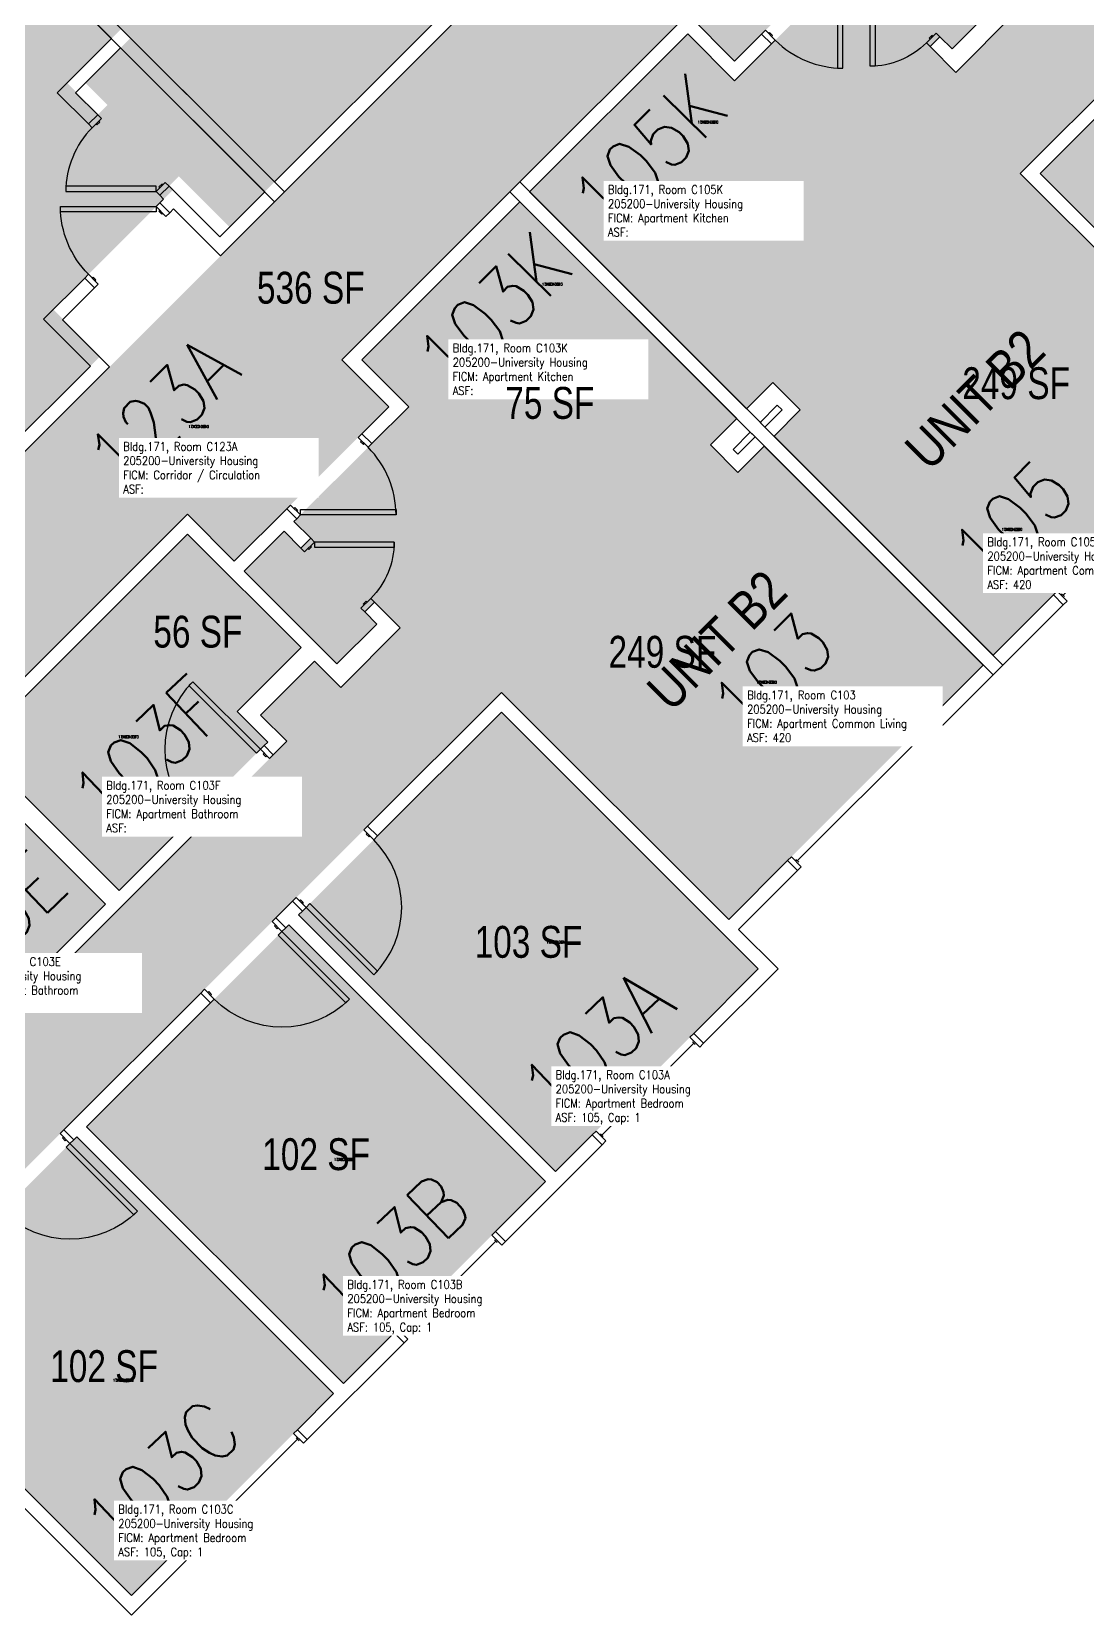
# Model space of a CAD drawing. Header units: inches. Extents: x 56 to 3925, y -1092 to 1472.
# Drawn here: x 771 to 1169, y 138 to 735 of the extents above; entities that cross this region are included whole.
import ezdxf
from ezdxf.enums import TextEntityAlignment as Align

# ---------------------------------------------------------------- set-up
doc = ezdxf.new("R2010")
doc.units = ezdxf.units.IN
doc.header["$LTSCALE"] = 192
doc.header["$MEASUREMENT"] = 0
doc.layers.get('0').update_dxf_attribs({"plot": 0})
for name, color, linetype in [('A-AREA-IDEN', 1, 'Continuous'), ('A-DOOR', 2, 'Continuous'), ('A-GLAZ', 1, 'Continuous'), ('A-IDEN-RNUM', 7, 'Continuous'), ('A-IDEN-SNUM', 4, 'Continuous'), ('A-IDEN-VNUM', 4, 'Continuous'), ('A-WALL', 5, 'Continuous'), ('AREA-TEXT', 3, 'Continuous'), ('Rooms-Category-Color', 7, 'Continuous'), ('Rooms-College-Color', 7, 'Continuous'), ('Rooms-Department-Color', 7, 'Continuous'), ('Rooms-Division-Color', 7, 'Continuous'), ('Rooms-Information', 7, 'Continuous')]:
    doc.layers.add(name, color=color, linetype=linetype)
doc.styles.add('AREA', font='arial.ttf', dxfattribs={"width": 0.75, "height": 12})
doc.styles.add('ROOMSNUMBER', font='txt.shx', dxfattribs={"height": 0.03})
doc.styles.add('ROOMVNUMBER', font='simplex.shx', dxfattribs={"width": 0.85})
doc.styles.get("Standard").update_dxf_attribs({"font": 'ARIALN.TTF'})

msp = doc.modelspace()

# ---------------------------------------------------------------- hatches: boundary and pattern name
h = msp.add_hatch()
h.set_pattern_fill('ANSI31', color=256, style=0)
h.set_pattern_definition([(360, (988.19222, -209.62814), (-3e-14, -0.125), [])])
h.paths.add_polyline_path([(809.66, 437.67), (851.19, 479.2), (844.68, 485.72), (803.15, 444.18)], flags=9)
at = {"layer": 'Rooms-Category-Color', "true_color": 0xadadad}
msp.add_hatch(color=253, dxfattribs=at).paths.add_polyline_path([(569.68, 292.65), (829.92, 552.89), (847.6, 535.21), (905.81, 593.42), (888.13, 611.1), (1018.27, 741.23), (1035.94, 723.55), (1094.16, 781.77), (1076.48, 799.44), (1290.58, 1013.54), (1248.16, 1055.96), (385.23, 193.02), (427.66, 150.59), (448.16, 171.1), (447.71, 171.55), (568.89, 292.74), (569.33, 292.29)])
at = {"layer": 'Rooms-Category-Color', "true_color": 0x728ef3}
for points in [[(1050.78, 582.3), (1110.28, 641.79), (1035.94, 716.13), (1079.17, 759.35), (1085.5, 753.02), (1089.21, 756.73), (1082.88, 763.06), (1097.87, 778.05), (1132.78, 743.14), (1117.79, 728.15), (1113.25, 732.69), (1109.54, 728.98), (1119.21, 719.31), (1141.62, 741.73), (1131.81, 751.54), (1152.14, 771.87), (1161.95, 762.05), (1286.42, 886.53), (1276.61, 896.34), (1296.94, 916.67), (1337.95, 875.66), (1143.5, 681.2), (1229.06, 595.64), (1133.25, 499.83)], [(403.78, 396.86), (678.05, 671.13), (592.49, 756.69), (688.3, 852.5), (805.06, 735.74), (784.67, 715.34), (796.42, 703.59), (799.87, 707.03), (791.56, 715.34), (808.51, 732.29), (862.78, 678.02), (845.83, 661.07), (826.74, 680.16), (823.29, 676.72), (824.71, 675.3), (779.45, 630.05), (797.13, 612.37), (764.46, 579.7), (754.56, 589.6), (749.43, 584.48), (706.75, 627.16), (627.47, 547.87), (622.34, 553), (601.39, 532.05), (611.2, 522.25), (590.6, 501.65), (583.53, 508.72), (458.31, 383.51), (465.38, 376.44), (444.79, 355.85)], [(922.28, 737.52), (830.26, 829.53), (780.67, 779.93), (791.01, 769.59), (781.11, 759.69), (862.78, 678.02)], [(1323.99, 660.87), (1247.62, 584.51), (1150.92, 681.2), (1227.29, 757.57)], [(1018.27, 733.81), (1110.28, 641.79), (1060.68, 592.2), (1050.34, 602.54), (1040.44, 592.64), (958.77, 674.31)], [(895.56, 611.1), (987.57, 519.09), (1037.17, 568.68), (1026.83, 579.03), (1036.73, 588.93), (955.06, 670.6)], [(1047.07, 578.58), (987.57, 519.09), (913.24, 593.42), (870.01, 550.2), (876.34, 543.87), (872.63, 540.16), (866.3, 546.49), (851.31, 531.5), (886.22, 496.58), (901.21, 511.57), (896.67, 516.12), (900.38, 519.83), (910.05, 510.16), (887.64, 487.74), (877.83, 497.55), (857.5, 477.23), (867.31, 467.41), (742.84, 342.94), (733.02, 352.75), (712.7, 332.42), (753.71, 291.41), (948.16, 485.86), (1033.72, 400.3), (1129.53, 496.12)], [(749.92, 465.46), (829.92, 545.46), (872.7, 502.68), (848.66, 478.64), (860.15, 467.15), (804.19, 411.19)], [(968.49, 305.38), (1044.86, 381.74), (948.16, 478.44), (871.79, 402.07)], [(743.1, 350.1), (799.06, 406.06), (744.79, 460.33), (664.79, 380.33), (707.57, 337.55), (731.61, 361.59)], [(888.68, 225.56), (964.78, 301.66), (868.08, 398.36), (791.98, 322.26)], [(884.96, 221.85), (808.86, 145.75), (712.16, 242.44), (788.27, 318.55)]]:
    msp.add_hatch(color=171, dxfattribs=at).paths.add_polyline_path(points)
at = {"layer": 'Rooms-College-Color', "true_color": 0xadadad}
for points in [[(569.68, 292.65), (829.92, 552.89), (847.6, 535.21), (905.81, 593.42), (888.13, 611.1), (1018.27, 741.23), (1035.94, 723.55), (1094.16, 781.77), (1076.48, 799.44), (1290.58, 1013.54), (1248.16, 1055.96), (385.23, 193.02), (427.66, 150.59), (448.16, 171.1), (447.71, 171.55), (568.89, 292.74), (569.33, 292.29)], [(1050.78, 582.3), (1110.28, 641.79), (1035.94, 716.13), (1079.17, 759.35), (1085.5, 753.02), (1089.21, 756.73), (1082.88, 763.06), (1097.87, 778.05), (1132.78, 743.14), (1117.79, 728.15), (1113.25, 732.69), (1109.54, 728.98), (1119.21, 719.31), (1141.62, 741.73), (1131.81, 751.54), (1152.14, 771.87), (1161.95, 762.05), (1286.42, 886.53), (1276.61, 896.34), (1296.94, 916.67), (1337.95, 875.66), (1143.5, 681.2), (1229.06, 595.64), (1133.25, 499.83)], [(403.78, 396.86), (678.05, 671.13), (592.49, 756.69), (688.3, 852.5), (805.06, 735.74), (784.67, 715.34), (796.42, 703.59), (799.87, 707.03), (791.56, 715.34), (808.51, 732.29), (862.78, 678.02), (845.83, 661.07), (826.74, 680.16), (823.29, 676.72), (824.71, 675.3), (779.45, 630.05), (797.13, 612.37), (764.46, 579.7), (754.56, 589.6), (749.43, 584.48), (706.75, 627.16), (627.47, 547.87), (622.34, 553), (601.39, 532.05), (611.2, 522.25), (590.6, 501.65), (583.53, 508.72), (458.31, 383.51), (465.38, 376.44), (444.79, 355.85)], [(922.28, 737.52), (830.26, 829.53), (780.67, 779.93), (791.01, 769.59), (781.11, 759.69), (862.78, 678.02)], [(1323.99, 660.87), (1247.62, 584.51), (1150.92, 681.2), (1227.29, 757.57)], [(1018.27, 733.81), (1110.28, 641.79), (1060.68, 592.2), (1050.34, 602.54), (1040.44, 592.64), (958.77, 674.31)], [(895.56, 611.1), (987.57, 519.09), (1037.17, 568.68), (1026.83, 579.03), (1036.73, 588.93), (955.06, 670.6)], [(1047.07, 578.58), (987.57, 519.09), (913.24, 593.42), (870.01, 550.2), (876.34, 543.87), (872.63, 540.16), (866.3, 546.49), (851.31, 531.5), (886.22, 496.58), (901.21, 511.57), (896.67, 516.12), (900.38, 519.83), (910.05, 510.16), (887.64, 487.74), (877.83, 497.55), (857.5, 477.23), (867.31, 467.41), (742.84, 342.94), (733.02, 352.75), (712.7, 332.42), (753.71, 291.41), (948.16, 485.86), (1033.72, 400.3), (1129.53, 496.12)], [(749.92, 465.46), (829.92, 545.46), (872.7, 502.68), (848.66, 478.64), (860.15, 467.15), (804.19, 411.19)], [(968.49, 305.38), (1044.86, 381.74), (948.16, 478.44), (871.79, 402.07)], [(743.1, 350.1), (799.06, 406.06), (744.79, 460.33), (664.79, 380.33), (707.57, 337.55), (731.61, 361.59)], [(888.68, 225.56), (964.78, 301.66), (868.08, 398.36), (791.98, 322.26)], [(884.96, 221.85), (808.86, 145.75), (712.16, 242.44), (788.27, 318.55)]]:
    msp.add_hatch(color=253, dxfattribs=at).paths.add_polyline_path(points)
at = {"layer": 'Rooms-Department-Color', "true_color": 0xacacac}
msp.add_hatch(color=253, dxfattribs=at).paths.add_polyline_path([(569.68, 292.65), (829.92, 552.89), (847.6, 535.21), (905.81, 593.42), (888.13, 611.1), (1018.27, 741.23), (1035.94, 723.55), (1094.16, 781.77), (1076.48, 799.44), (1290.58, 1013.54), (1248.16, 1055.96), (385.23, 193.02), (427.66, 150.59), (448.16, 171.1), (447.71, 171.55), (568.89, 292.74), (569.33, 292.29)])
at = {"layer": 'Rooms-Department-Color', "true_color": 0x604aed}
for points in [[(1050.78, 582.3), (1110.28, 641.79), (1035.94, 716.13), (1079.17, 759.35), (1085.5, 753.02), (1089.21, 756.73), (1082.88, 763.06), (1097.87, 778.05), (1132.78, 743.14), (1117.79, 728.15), (1113.25, 732.69), (1109.54, 728.98), (1119.21, 719.31), (1141.62, 741.73), (1131.81, 751.54), (1152.14, 771.87), (1161.95, 762.05), (1286.42, 886.53), (1276.61, 896.34), (1296.94, 916.67), (1337.95, 875.66), (1143.5, 681.2), (1229.06, 595.64), (1133.25, 499.83)], [(403.78, 396.86), (678.05, 671.13), (592.49, 756.69), (688.3, 852.5), (805.06, 735.74), (784.67, 715.34), (796.42, 703.59), (799.87, 707.03), (791.56, 715.34), (808.51, 732.29), (862.78, 678.02), (845.83, 661.07), (826.74, 680.16), (823.29, 676.72), (824.71, 675.3), (779.45, 630.05), (797.13, 612.37), (764.46, 579.7), (754.56, 589.6), (749.43, 584.48), (706.75, 627.16), (627.47, 547.87), (622.34, 553), (601.39, 532.05), (611.2, 522.25), (590.6, 501.65), (583.53, 508.72), (458.31, 383.51), (465.38, 376.44), (444.79, 355.85)], [(922.28, 737.52), (830.26, 829.53), (780.67, 779.93), (791.01, 769.59), (781.11, 759.69), (862.78, 678.02)], [(1323.99, 660.87), (1247.62, 584.51), (1150.92, 681.2), (1227.29, 757.57)], [(1018.27, 733.81), (1110.28, 641.79), (1060.68, 592.2), (1050.34, 602.54), (1040.44, 592.64), (958.77, 674.31)], [(895.56, 611.1), (987.57, 519.09), (1037.17, 568.68), (1026.83, 579.03), (1036.73, 588.93), (955.06, 670.6)], [(1047.07, 578.58), (987.57, 519.09), (913.24, 593.42), (870.01, 550.2), (876.34, 543.87), (872.63, 540.16), (866.3, 546.49), (851.31, 531.5), (886.22, 496.58), (901.21, 511.57), (896.67, 516.12), (900.38, 519.83), (910.05, 510.16), (887.64, 487.74), (877.83, 497.55), (857.5, 477.23), (867.31, 467.41), (742.84, 342.94), (733.02, 352.75), (712.7, 332.42), (753.71, 291.41), (948.16, 485.86), (1033.72, 400.3), (1129.53, 496.12)], [(749.92, 465.46), (829.92, 545.46), (872.7, 502.68), (848.66, 478.64), (860.15, 467.15), (804.19, 411.19)], [(968.49, 305.38), (1044.86, 381.74), (948.16, 478.44), (871.79, 402.07)], [(743.1, 350.1), (799.06, 406.06), (744.79, 460.33), (664.79, 380.33), (707.57, 337.55), (731.61, 361.59)], [(888.68, 225.56), (964.78, 301.66), (868.08, 398.36), (791.98, 322.26)], [(884.96, 221.85), (808.86, 145.75), (712.16, 242.44), (788.27, 318.55)]]:
    msp.add_hatch(color=173, dxfattribs=at).paths.add_polyline_path(points)
at = {"layer": 'Rooms-Division-Color', "true_color": 0xadadad}
msp.add_hatch(color=253, dxfattribs=at).paths.add_polyline_path([(569.68, 292.65), (829.92, 552.89), (847.6, 535.21), (905.81, 593.42), (888.13, 611.1), (1018.27, 741.23), (1035.94, 723.55), (1094.16, 781.77), (1076.48, 799.44), (1290.58, 1013.54), (1248.16, 1055.96), (385.23, 193.02), (427.66, 150.59), (448.16, 171.1), (447.71, 171.55), (568.89, 292.74), (569.33, 292.29)])
at = {"layer": 'Rooms-Division-Color', "true_color": 0x604aed}
for points in [[(1050.78, 582.3), (1110.28, 641.79), (1035.94, 716.13), (1079.17, 759.35), (1085.5, 753.02), (1089.21, 756.73), (1082.88, 763.06), (1097.87, 778.05), (1132.78, 743.14), (1117.79, 728.15), (1113.25, 732.69), (1109.54, 728.98), (1119.21, 719.31), (1141.62, 741.73), (1131.81, 751.54), (1152.14, 771.87), (1161.95, 762.05), (1286.42, 886.53), (1276.61, 896.34), (1296.94, 916.67), (1337.95, 875.66), (1143.5, 681.2), (1229.06, 595.64), (1133.25, 499.83)], [(403.78, 396.86), (678.05, 671.13), (592.49, 756.69), (688.3, 852.5), (805.06, 735.74), (784.67, 715.34), (796.42, 703.59), (799.87, 707.03), (791.56, 715.34), (808.51, 732.29), (862.78, 678.02), (845.83, 661.07), (826.74, 680.16), (823.29, 676.72), (824.71, 675.3), (779.45, 630.05), (797.13, 612.37), (764.46, 579.7), (754.56, 589.6), (749.43, 584.48), (706.75, 627.16), (627.47, 547.87), (622.34, 553), (601.39, 532.05), (611.2, 522.25), (590.6, 501.65), (583.53, 508.72), (458.31, 383.51), (465.38, 376.44), (444.79, 355.85)], [(922.28, 737.52), (830.26, 829.53), (780.67, 779.93), (791.01, 769.59), (781.11, 759.69), (862.78, 678.02)], [(1323.99, 660.87), (1247.62, 584.51), (1150.92, 681.2), (1227.29, 757.57)], [(1018.27, 733.81), (1110.28, 641.79), (1060.68, 592.2), (1050.34, 602.54), (1040.44, 592.64), (958.77, 674.31)], [(895.56, 611.1), (987.57, 519.09), (1037.17, 568.68), (1026.83, 579.03), (1036.73, 588.93), (955.06, 670.6)], [(1047.07, 578.58), (987.57, 519.09), (913.24, 593.42), (870.01, 550.2), (876.34, 543.87), (872.63, 540.16), (866.3, 546.49), (851.31, 531.5), (886.22, 496.58), (901.21, 511.57), (896.67, 516.12), (900.38, 519.83), (910.05, 510.16), (887.64, 487.74), (877.83, 497.55), (857.5, 477.23), (867.31, 467.41), (742.84, 342.94), (733.02, 352.75), (712.7, 332.42), (753.71, 291.41), (948.16, 485.86), (1033.72, 400.3), (1129.53, 496.12)], [(749.92, 465.46), (829.92, 545.46), (872.7, 502.68), (848.66, 478.64), (860.15, 467.15), (804.19, 411.19)], [(968.49, 305.38), (1044.86, 381.74), (948.16, 478.44), (871.79, 402.07)], [(743.1, 350.1), (799.06, 406.06), (744.79, 460.33), (664.79, 380.33), (707.57, 337.55), (731.61, 361.59)], [(888.68, 225.56), (964.78, 301.66), (868.08, 398.36), (791.98, 322.26)], [(884.96, 221.85), (808.86, 145.75), (712.16, 242.44), (788.27, 318.55)]]:
    msp.add_hatch(color=173, dxfattribs=at).paths.add_polyline_path(points)

# ---------------------------------------------------------------- linework, layer by layer
at = {"layer": 'A-DOOR'}
for points in [[(1076.7, 756.88), (1074.7, 756.88), (1074.7, 720.88), (1076.7, 720.88)], [(1086.91, 751.61), (1088.91, 751.61), (1088.91, 721.61), (1086.91, 721.61)], [(1047.53, 735.14), (1046.12, 733.73), (1049.83, 730.01), (1051.24, 731.43)], [(1048.77, 733.9), (1049.12, 734.26), (1050.18, 733.2), (1049.83, 732.84)], [(1111.83, 734.11), (1113.25, 732.69), (1109.54, 728.98), (1108.12, 730.39)], [(1110.6, 732.87), (1110.24, 733.22), (1109.18, 732.16), (1109.54, 731.81)], [(797.57, 701.91), (796.16, 703.32), (792.71, 699.87), (794.12, 698.46)], [(796.6, 700.94), (796.95, 700.58), (795.89, 699.52), (795.54, 699.87)], [(818.16, 674.42), (818.16, 676.42), (784.16, 676.42), (784.16, 674.42)], [(821.61, 677.87), (823.03, 676.45), (819.58, 673), (818.16, 674.42)], [(820.64, 676.89), (820.29, 677.25), (819.23, 676.19), (819.58, 675.83)], [(818.15, 668.74), (818.15, 666.74), (782.15, 666.74), (782.15, 668.74)], [(821.86, 665.03), (823.27, 666.45), (819.56, 670.16), (818.15, 668.74)], [(820.62, 666.27), (820.27, 665.91), (819.21, 666.98), (819.56, 667.33)], [(796.4, 639.58), (794.99, 638.16), (791.28, 641.87), (792.69, 643.29)], [(795.16, 640.81), (795.52, 641.17), (794.46, 642.23), (794.1, 641.87)], [(894.22, 581.83), (895.64, 583.25), (899.35, 579.53), (897.94, 578.12)], [(895.46, 580.59), (895.11, 580.24), (896.17, 579.18), (896.52, 579.53)], [(868.77, 556.38), (867.35, 554.96), (871.07, 551.25), (872.48, 552.66)], [(870, 555.14), (870.36, 555.49), (871.42, 554.43), (871.07, 554.08)], [(872.48, 552.66), (872.48, 554.66), (908.48, 554.66), (908.48, 552.66)], [(874.04, 538.74), (872.63, 540.16), (876.34, 543.87), (877.76, 542.46)], [(875.28, 539.98), (875.64, 539.63), (876.7, 540.69), (876.34, 541.04)], [(877.76, 542.46), (877.76, 540.46), (907.76, 540.46), (907.76, 542.46)], [(895.26, 517.53), (896.67, 516.12), (900.38, 519.83), (898.97, 521.24)], [(896.49, 518.77), (896.14, 519.12), (897.2, 520.18), (897.56, 519.83)], [(857.4, 464.4), (855.98, 462.98), (830.53, 488.44), (831.94, 489.85)], [(860.85, 460.95), (862.26, 462.36), (858.81, 465.81), (857.4, 464.4)], [(859.87, 461.92), (859.52, 461.57), (858.46, 462.63), (858.81, 462.98)], [(835.39, 435.49), (833.98, 434.08), (830.53, 437.53), (831.94, 438.94)], [(834.42, 436.47), (834.77, 436.82), (833.71, 437.88), (833.36, 437.53)], [(896.37, 434.07), (897.78, 435.48), (901.49, 431.77), (900.08, 430.36)], [(897.6, 432.83), (897.25, 432.48), (898.31, 431.42), (898.66, 431.77)], [(870.91, 408.61), (869.5, 407.2), (873.21, 403.49), (874.62, 404.9)], [(872.15, 407.38), (872.5, 407.73), (873.56, 406.67), (873.21, 406.31)], [(874.62, 404.9), (876.04, 406.31), (901.49, 380.86), (900.08, 379.44)], [(861.81, 399.51), (863.22, 400.92), (866.93, 397.21), (865.52, 395.8)], [(863.04, 398.27), (862.69, 397.92), (863.75, 396.86), (864.1, 397.21)], [(865.52, 395.8), (864.1, 394.38), (889.56, 368.93), (890.97, 370.34)], [(774.76, 374.86), (776.17, 376.27), (772.72, 379.72), (771.31, 378.31)], [(773.78, 375.83), (773.43, 375.48), (772.37, 376.54), (772.72, 376.89)], [(836.35, 374.05), (834.94, 372.64), (838.65, 368.93), (840.06, 370.34)], [(837.59, 372.82), (837.94, 373.17), (839, 372.11), (838.65, 371.76)], [(781.99, 319.69), (783.41, 321.11), (787.12, 317.4), (785.7, 315.98)], [(783.23, 318.46), (782.88, 318.1), (783.94, 317.04), (784.29, 317.4)], [(785.7, 315.98), (784.29, 314.57), (809.75, 289.11), (811.16, 290.53)]]:
    msp.add_lwpolyline(points, close=True, dxfattribs=at)
for centre, radius, start, end in [((1076.7, 756.88), 36, 225, 270), ((818.16, 674.42), 34, 135, 180), ((872.48, 552.66), 36, 360, 45), ((857.4, 464.4), 36, 135, 225), ((874.62, 404.9), 36, 315, 45)]:
    msp.add_arc(centre, radius, start, end, dxfattribs=at)
at = {"layer": 'A-DOOR', "extrusion": (0, 0, -1)}
for centre, radius, start, end in [((-1086.91, 751.61), 30, 225, 270), ((-818.15, 668.74), 36, 315, 0), ((-877.76, 542.46), 30, 180, 225), ((-865.52, 395.8), 36, 225, 315), ((-785.7, 315.98), 36, 225, 315)]:
    msp.add_arc(centre, radius, start, end, dxfattribs=at)
at = {"layer": 'A-GLAZ'}
for p, q in [((1159.58, 522.45), (1206.96, 569.83)), ((1159.05, 522.98), (1160.11, 521.92)), ((1106.91, 469.78), (1059.54, 422.41)), ((1106.38, 470.31), (1107.44, 469.25)), ((1059.01, 422.94), (1060.07, 421.88)), ((1020.62, 353.79), (985.97, 319.14)), ((1020.09, 354.32), (1021.15, 353.26)), ((985.44, 319.67), (986.5, 318.61)), ((946.04, 279.21), (911.39, 244.56)), ((945.51, 279.74), (946.57, 278.68)), ((910.86, 245.09), (911.92, 244.03)), ((871.42, 204.59), (836.77, 169.95)), ((870.89, 205.12), (871.95, 204.06)), ((836.24, 170.48), (837.3, 169.42))]:
    msp.add_line(p, q, dxfattribs=at)
for points in [[(1161.08, 520.24), (1159.67, 518.83), (1155.96, 522.54), (1157.37, 523.95)], [(1109.12, 468.28), (1110.54, 469.7), (1106.83, 473.41), (1105.41, 471.99)], [(1061.04, 420.2), (1059.63, 418.78), (1055.91, 422.5), (1057.33, 423.91)], [(1022.83, 352.29), (1024.24, 353.7), (1020.53, 357.41), (1019.12, 356)], [(987.47, 316.93), (986.06, 315.52), (982.35, 319.23), (983.76, 320.65)], [(948.25, 277.71), (949.66, 279.12), (945.95, 282.84), (944.54, 281.42)], [(912.89, 242.35), (911.48, 240.94), (907.77, 244.65), (909.18, 246.07)], [(873.63, 203.09), (875.05, 204.51), (871.33, 208.22), (869.92, 206.8)], [(838.28, 167.74), (836.86, 166.32), (833.15, 170.03), (834.56, 171.45)]]:
    msp.add_lwpolyline(points, close=True, dxfattribs=at)
at = {"layer": 'A-WALL'}
for p, q in [((866.49, 674.31), (684.59, 856.21)), ((862.78, 670.6), (680.88, 852.5)), ((684.59, 848.79), (801.35, 732.03)), ((781.11, 759.69), (862.78, 678.02)), ((1018.27, 741.23), (951.34, 674.31)), ((1035.94, 723.55), (1018.27, 741.23)), ((1132.78, 743.14), (1117.79, 728.15)), ((1119.21, 719.31), (1141.62, 741.73)), ((929.7, 737.52), (862.78, 670.6)), ((862.78, 678.02), (922.28, 737.52)), ((958.77, 674.31), (1018.27, 733.81)), ((1018.27, 733.81), (1035.94, 716.13)), ((1046.12, 733.73), (1035.94, 723.55)), ((1049.83, 730.01), (1046.12, 733.73)), ((801.35, 732.03), (780.95, 711.63)), ((787.85, 711.63), (804.8, 728.58)), ((804.8, 728.58), (859.07, 674.31)), ((1035.94, 716.13), (1049.83, 730.01)), ((1113.25, 732.69), (1109.54, 728.98)), ((1109.54, 728.98), (1119.21, 719.31)), ((1117.79, 728.15), (1113.25, 732.69)), ((1193.88, 731.58), (1143.5, 681.2)), ((1150.92, 681.2), (1197.59, 727.87)), ((780.95, 711.63), (792.71, 699.87)), ((796.16, 703.32), (787.85, 711.63)), ((792.71, 699.87), (796.16, 703.32)), ((1143.5, 681.2), (1229.06, 595.64)), ((1247.62, 584.51), (1150.92, 681.2)), ((823.03, 676.45), (819.58, 673)), ((842.12, 657.36), (823.03, 676.45)), ((859.07, 674.31), (842.12, 657.36)), ((842.38, 650.2), (866.49, 674.31)), ((888.13, 611.1), (955.06, 678.02)), ((951.34, 674.31), (1133.25, 492.41)), ((955.06, 678.02), (1136.96, 496.12)), ((1040.44, 592.64), (958.77, 674.31)), ((820.99, 671.59), (819.56, 670.16)), ((819.56, 670.16), (823.27, 666.45)), ((819.58, 673), (820.99, 671.59)), ((823.27, 666.45), (824.71, 667.88)), ((824.71, 667.88), (842.38, 650.2)), ((955.06, 670.6), (895.56, 611.1)), ((1036.73, 588.93), (955.06, 670.6)), ((791.28, 641.87), (775.74, 626.34)), ((782.9, 626.07), (794.99, 638.16)), ((794.99, 638.16), (791.28, 641.87)), ((775.74, 626.34), (793.42, 608.66)), ((800.58, 608.39), (782.9, 626.07)), ((492.25, 300.07), (800.58, 608.39)), ((793.42, 608.66), (760.75, 575.99)), ((905.81, 593.42), (888.13, 611.1)), ((895.56, 611.1), (913.24, 593.42)), ((1050.34, 602.54), (1040.44, 592.64)), ((1060.68, 592.2), (1050.34, 602.54)), ((895.64, 583.25), (905.81, 593.42)), ((913.24, 593.42), (899.35, 579.53)), ((1045.57, 587.51), (1052.02, 593.96)), ((1053.79, 592.2), (1047.33, 585.74)), ((1050.78, 582.3), (1060.68, 592.2)), ((1052.02, 593.96), (1053.79, 592.2)), ((1026.83, 579.03), (1036.73, 588.93)), ((1047.33, 585.74), (1045.57, 587.51)), ((899.35, 579.53), (895.64, 583.25)), ((1037.17, 568.68), (1026.83, 579.03)), ((1041.85, 583.8), (1035.4, 577.35)), ((1037.17, 575.58), (1043.62, 582.03)), ((1047.07, 578.58), (1037.17, 568.68)), ((1043.62, 582.03), (1041.85, 583.8)), ((1129.53, 496.12), (1047.07, 578.58)), ((1133.25, 499.83), (1050.78, 582.3)), ((1035.4, 577.35), (1037.17, 575.58)), ((847.6, 535.21), (867.35, 554.96)), ((867.35, 554.96), (871.07, 551.25)), ((660.63, 383.6), (829.92, 552.89)), ((829.92, 552.89), (847.6, 535.21)), ((871.07, 551.25), (870.01, 550.2)), ((870.01, 550.2), (876.34, 543.87)), ((829.92, 545.46), (749.92, 465.46)), ((872.7, 502.68), (829.92, 545.46)), ((866.3, 546.49), (851.31, 531.5)), ((872.63, 540.16), (866.3, 546.49)), ((876.34, 543.87), (872.63, 540.16)), ((851.31, 531.5), (886.22, 496.58)), ((896.67, 516.12), (900.38, 519.83)), ((900.38, 519.83), (910.05, 510.16)), ((1155.96, 522.54), (1133.25, 499.83)), ((1133.25, 492.41), (1159.67, 518.83)), ((1159.67, 518.83), (1155.96, 522.54)), ((901.21, 511.57), (896.67, 516.12)), ((886.22, 496.58), (901.21, 511.57)), ((910.05, 510.16), (887.64, 487.74)), ((848.66, 478.64), (872.7, 502.68)), ((877.83, 497.55), (857.5, 477.23)), ((887.64, 487.74), (877.83, 497.55)), ((1106.83, 473.41), (1129.53, 496.12)), ((1136.96, 496.12), (1110.54, 469.7)), ((897.78, 435.48), (948.16, 485.86)), ((948.16, 485.86), (1033.72, 400.3)), ((860.15, 467.15), (848.66, 478.64)), ((857.5, 477.23), (867.31, 467.41)), ((948.16, 478.44), (901.49, 431.77)), ((1044.86, 381.74), (948.16, 478.44)), ((1110.54, 469.7), (1106.83, 473.41)), ((749.92, 465.46), (804.19, 411.19)), ((858.81, 465.81), (860.15, 467.15)), ((862.26, 462.36), (858.81, 465.81)), ((867.31, 467.41), (862.26, 462.36)), ((799.06, 406.06), (744.79, 460.33)), ((804.19, 411.19), (830.53, 437.53)), ((830.53, 437.53), (833.98, 434.08)), ((901.49, 431.77), (897.78, 435.48)), ((833.98, 434.08), (776.17, 376.27)), ((1033.72, 400.3), (1055.91, 422.5)), ((1059.63, 418.78), (1037.43, 396.59)), ((1055.91, 422.5), (1059.63, 418.78)), ((772.72, 379.72), (799.06, 406.06)), ((863.22, 400.92), (869.5, 407.2)), ((869.5, 407.2), (873.21, 403.49)), ((866.93, 397.21), (863.22, 400.92)), ((873.21, 403.49), (871.79, 402.07)), ((871.79, 402.07), (968.49, 305.38)), ((868.08, 398.36), (866.93, 397.21)), ((964.78, 301.66), (868.08, 398.36)), ((1037.43, 396.59), (1052.28, 381.74)), ((1020.53, 357.41), (1044.86, 381.74)), ((1052.28, 381.74), (1024.24, 353.7)), ((776.17, 376.27), (772.72, 379.72)), ((783.41, 321.11), (834.94, 372.64)), ((834.94, 372.64), (838.65, 368.93)), ((838.65, 368.93), (791.98, 322.26)), ((1024.24, 353.7), (1020.53, 357.41)), ((791.98, 322.26), (888.68, 225.56)), ((787.12, 317.4), (783.41, 321.11)), ((788.27, 318.55), (787.12, 317.4)), ((884.96, 221.85), (788.27, 318.55)), ((968.49, 305.38), (982.35, 319.23)), ((982.35, 319.23), (986.06, 315.52)), ((986.06, 315.52), (949.66, 279.12)), ((945.95, 282.84), (964.78, 301.66)), ((949.66, 279.12), (945.95, 282.84)), ((888.68, 225.56), (907.77, 244.65)), ((907.77, 244.65), (911.48, 240.94)), ((808.86, 138.32), (708.45, 238.73)), ((712.16, 242.44), (808.86, 145.75)), ((911.48, 240.94), (875.05, 204.51)), ((871.33, 208.22), (884.96, 221.85)), ((875.05, 204.51), (871.33, 208.22)), ((808.86, 145.75), (833.15, 170.03)), ((833.15, 170.03), (836.86, 166.32)), ((836.86, 166.32), (808.86, 138.32))]:
    msp.add_line(p, q, dxfattribs=at)

# ---------------------------------------------------------------- texts
at = {"layer": 'A-AREA-IDEN'}
for p in [(1131.5, 591.09), (1034.34, 500.38)]:
    msp.add_text('UNIT B2', height=14.4, rotation=45, dxfattribs=at).set_placement(p, align=Align.CENTER)
at = {"layer": 'A-IDEN-RNUM', "style": 'ROOMSNUMBER', "width": 0.85}
for s, p in [('0105-K0', (1025.91, 700.06)), ('0103-K0', (967.32, 639)), ('0123-A0', (834.17, 585.41)), ('0105-00', (1140.33, 546.69)), ('0103-00', (1047.99, 489.14)), ('0103-F0', (807.77, 468.57)), ('0103-A0', (968.87, 391.32)), ('0103-B0', (889.07, 309.5)), ('0103-C0', (805.8, 226.31))]:
    msp.add_text(s, height=1, dxfattribs=at).set_placement(p, align=Align.CENTER)
at = {"layer": 'A-IDEN-SNUM', "style": 'ROOMSNUMBER', "width": 0.85}
for s, p in [('1710C105K0', (1025.91, 700.06)), ('1710C103K0', (967.32, 639)), ('1710C123A0', (834.17, 585.41)), ('1710C10500', (1140.33, 546.69)), ('1710C10300', (1047.99, 489.14)), ('1710C103F0', (807.77, 468.57)), ('1710C103A0', (968.87, 391.32)), ('1710C103B0', (889.07, 309.5)), ('1710C103C0', (805.8, 226.31))]:
    msp.add_text(s, height=1, dxfattribs=at).set_placement(p, align=Align.CENTER)
at = {"layer": 'A-IDEN-VNUM', "style": 'ROOMVNUMBER', "width": 0.85}
for s, rotation, p in [('105K', 45.27802, (988.28, 657.5)), ('103K', 45.27802, (929.82, 597.84)), ('123A', 45, (805.78, 560.75)), ('105', 45, (1131.1, 524.81)), ('103', 45, (1040.64, 467.18)), ('103F', 43.54065, (799.41, 433.17)), ('103E', 43.54065, (739.19, 366.76)), ('103A', 43.54065, (968.58, 323.11)), ('103B', 43.54065, (890.16, 244.14)), ('103C', 43.54065, (803.92, 159.51))]:
    msp.add_text(s, height=22.5, rotation=rotation, dxfattribs=at).set_placement(p)
at = {"layer": 'AREA-TEXT', "style": 'AREA', "width": 0.75}
for s, p in [('75 SF', (1034.52, 663)), ('536 SF', (876.38, 638.21)), ('249 SF', (1141.92, 602.26)), ('75 SF', (966.36, 594.84)), ('56 SF', (833.88, 508.71)), ('249 SF', (1008.74, 501.12)), ('103 SF', (958.33, 391.91)), ('102 SF', (878.38, 311.96)), ('102 SF', (798.56, 232.15))]:
    msp.add_text(s, height=12, dxfattribs=at).set_placement(p, align=Align.MIDDLE_CENTER)

# ---------------------------------------------------------------- next in the draw order: texts
at = {"layer": 'Rooms-Information', "char_height": 3.2143, "width": 72, "attachment_point": 7, "style": 'ROOMVNUMBER', "bg_fill": 3, "box_fill_scale": 1.5, "bg_fill_color": 256, "bg_fill_true_color": 13158600, "bg_fill_transparency": 0}
for s, insert in [('Bldg.171, Room C105K^M^J205200-University Housing^M^JFICM: Apartment Kitchen^M^JASF: ', (988.28, 657.5)), ('Bldg.171, Room C103K^M^J205200-University Housing^M^JFICM: Apartment Kitchen^M^JASF: ', (929.82, 597.84)), ('Bldg.171, Room C123A^M^J205200-University Housing^M^JFICM: Corridor / Circulation^M^JASF: ', (805.78, 560.75)), ('Bldg.171, Room C105^M^J205200-University Housing^M^JFICM: Apartment Common Living^M^JASF: 420', (1131.1, 524.81)), ('Bldg.171, Room C103^M^J205200-University Housing^M^JFICM: Apartment Common Living^M^JASF: 420', (1040.64, 467.18)), ('Bldg.171, Room C103F^M^J205200-University Housing^M^JFICM: Apartment Bathroom^M^JASF: ', (799.41, 433.17)), ('Bldg.171, Room C103E^M^J205200-University Housing^M^JFICM: Apartment Bathroom^M^JASF: ', (739.19, 366.76)), ('Bldg.171, Room C103A^M^J205200-University Housing^M^JFICM: Apartment Bedroom^M^JASF: 105, Cap: 1', (968.58, 323.11)), ('Bldg.171, Room C103B^M^J205200-University Housing^M^JFICM: Apartment Bedroom^M^JASF: 105, Cap: 1', (890.16, 244.14)), ('Bldg.171, Room C103C^M^J205200-University Housing^M^JFICM: Apartment Bedroom^M^JASF: 105, Cap: 1', (803.92, 159.51))]:
    msp.add_mtext(s, dxfattribs=dict(at, insert=insert))

doc.saveas('drawing.dxf')
